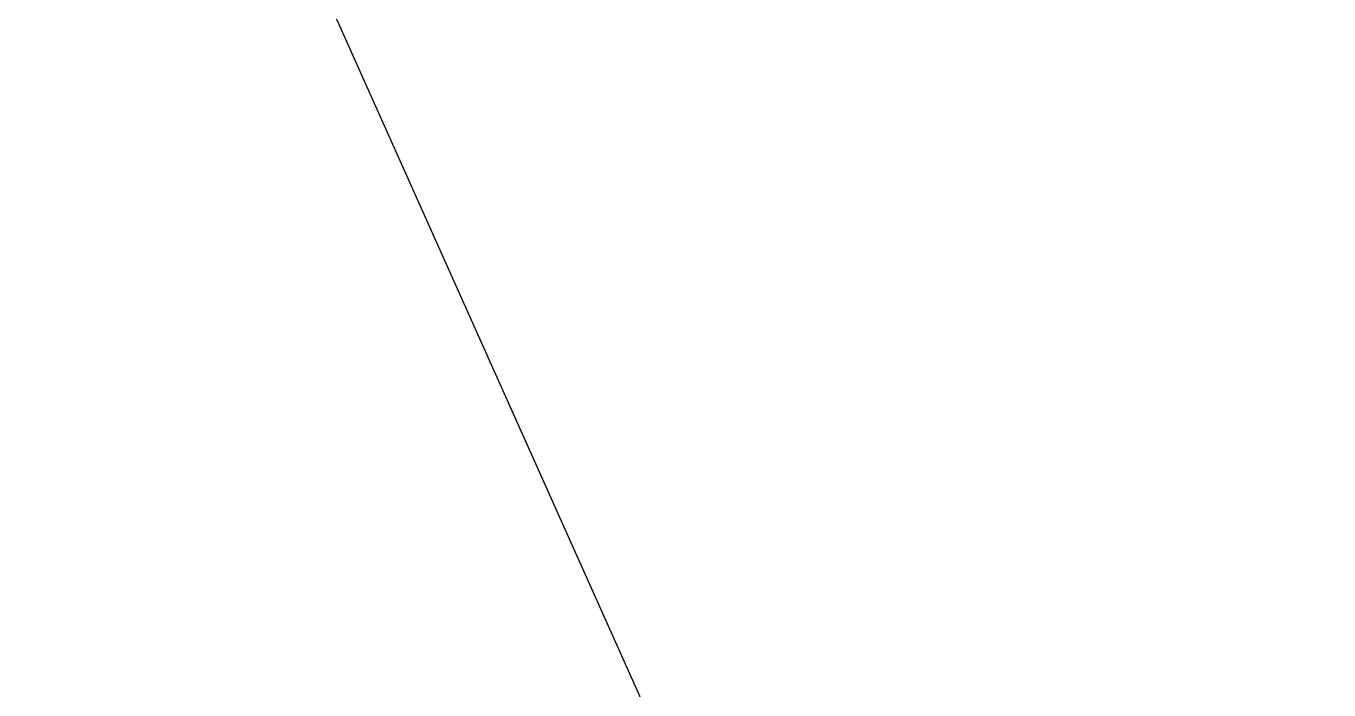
# Model space of a CAD drawing. Header units: metres. Extents: x 9606 to 9900, y 4805 to 4952.
# Drawn here: x 9865.5845 to 9865.956, y 4855.3631 to 4855.5522 of the extents above; entities that cross this region are included whole.
import ezdxf

# ---------------------------------------------------------------- set-up
doc = ezdxf.new("R2010")
doc.units = ezdxf.units.M
doc.header["$LTSCALE"] = 2
doc.layers.add('CARTOUCHE', color=7, linetype='Continuous')
doc.layers.add('LOGO', color=4, linetype='Continuous')

# ---------------------------------------------------------------- blocks, each defined once
blk = doc.blocks.new('A$C715108E3')
at = {"layer": 'LOGO', "color": 131}
for p, q in [((-5.3004, 1.6215), (-5.3004, 1.6215)), ((-5.2498, 1.6215), (-5.2498, 1.6215)), ((-5.1584, 1.6215), (-5.1584, 1.6215)), ((-5.0665, 1.6215), (-5.0665, 1.6215)), ((-4.9745, 1.6215), (-4.9745, 1.6215)), ((-4.8829, 1.6215), (-4.8829, 1.6215)), ((-4.7912, 1.6215), (-4.7912, 1.6215)), ((-4.6992, 1.6215), (-4.6992, 1.6215)), ((-4.6076, 1.6215), (-4.6076, 1.6215)), ((-4.5159, 1.6215), (-4.5159, 1.6215)), ((-4.4243, 1.6215), (-4.4243, 1.6215)), ((-4.3322, 1.6215), (-4.3322, 1.6215)), ((-4.2412, 1.6215), (-4.2412, 1.6215)), ((-4.1491, 1.6215), (-4.1491, 1.6215)), ((-4.0571, 1.6215), (-4.0571, 1.6215)), ((-3.9659, 1.6215), (-3.9659, 1.6215)), ((-5.2596, 1.5302), (-5.2596, 1.5302)), ((-5.2041, 1.5302), (-5.2041, 1.5302)), ((-5.1121, 1.5302), (-5.1121, 1.5302)), ((-5.0208, 1.5302), (-5.0208, 1.5302)), ((-4.929, 1.5302), (-4.929, 1.5302)), ((-4.8369, 1.5302), (-4.8369, 1.5302)), ((-4.7453, 1.5302), (-4.7453, 1.5302)), ((-4.6537, 1.5302), (-4.6537, 1.5302)), ((-4.562, 1.5302), (-4.562, 1.5302)), ((-4.47, 1.5302), (-4.47, 1.5302)), ((-4.3787, 1.5302), (-4.3787, 1.5302)), ((-4.2867, 1.5302), (-4.2867, 1.5302)), ((-4.1947, 1.5302), (-4.1947, 1.5302)), ((-4.1034, 1.5302), (-4.1034, 1.5302)), ((-4.0114, 1.5302), (-4.0114, 1.5302)), ((-3.9196, 1.5302), (-3.9196, 1.5302)), ((-5.2183, 1.4378), (-5.2183, 1.4378)), ((-5.1584, 1.4378), (-5.1584, 1.4378)), ((-5.0665, 1.4378), (-5.0665, 1.4378)), ((-4.9745, 1.4378), (-4.9745, 1.4378)), ((-4.8829, 1.4378), (-4.8829, 1.4378)), ((-4.7912, 1.4378), (-4.7912, 1.4378)), ((-4.6992, 1.4378), (-4.6992, 1.4378)), ((-4.6076, 1.4378), (-4.6076, 1.4378)), ((-4.5159, 1.4378), (-4.5159, 1.4378)), ((-4.4243, 1.4378), (-4.4243, 1.4378)), ((-4.3322, 1.4378), (-4.3322, 1.4378)), ((-4.2412, 1.4378), (-4.2412, 1.4378)), ((-4.1491, 1.4378), (-4.1491, 1.4378)), ((-4.0571, 1.4378), (-4.0571, 1.4378)), ((-3.9659, 1.4378), (-3.9659, 1.4378)), ((-5.1775, 1.3464), (-5.1775, 1.3464)), ((-5.1121, 1.3464), (-5.1121, 1.3464)), ((-5.0208, 1.3464), (-5.0208, 1.3464)), ((-4.929, 1.3464), (-4.929, 1.3464)), ((-4.8369, 1.3464), (-4.8369, 1.3464)), ((-4.7453, 1.3464), (-4.7453, 1.3464)), ((-4.6537, 1.3464), (-4.6537, 1.3464)), ((-4.562, 1.3464), (-4.562, 1.3464)), ((-4.47, 1.3464), (-4.47, 1.3464)), ((-4.3787, 1.3464), (-4.3787, 1.3464)), ((-4.2867, 1.3464), (-4.2867, 1.3464)), ((-4.1947, 1.3464), (-4.1947, 1.3464)), ((-4.1034, 1.3464), (-4.1034, 1.3464)), ((-4.0114, 1.3464), (-4.0114, 1.3464)), ((-3.9196, 1.3464), (-3.9196, 1.3464)), ((-5.1361, 1.2549), (-5.1361, 1.2549)), ((-5.0665, 1.2549), (-5.0665, 1.2549)), ((-4.9745, 1.2549), (-4.9745, 1.2549)), ((-4.8829, 1.2549), (-4.8829, 1.2549)), ((-4.7912, 1.2549), (-4.7912, 1.2549)), ((-4.6992, 1.2549), (-4.6992, 1.2549)), ((-4.6076, 1.2549), (-4.6076, 1.2549)), ((-4.5159, 1.2549), (-4.5159, 1.2549)), ((-4.4243, 1.2549), (-4.4243, 1.2549)), ((-4.3322, 1.2549), (-4.3322, 1.2549)), ((-4.2412, 1.2549), (-4.2412, 1.2549)), ((-4.1491, 1.2549), (-4.1491, 1.2549)), ((-4.0571, 1.2549), (-4.0571, 1.2549)), ((-3.9659, 1.2549), (-3.9659, 1.2549)), ((-5.0946, 1.1625), (-5.0946, 1.1625)), ((-5.0208, 1.1625), (-5.0208, 1.1625)), ((-4.929, 1.1625), (-4.929, 1.1625)), ((-4.8369, 1.1625), (-4.8369, 1.1625)), ((-4.7453, 1.1625), (-4.7453, 1.1625)), ((-4.6537, 1.1625), (-4.6537, 1.1625)), ((-4.562, 1.1625), (-4.562, 1.1625)), ((-4.47, 1.1625), (-4.47, 1.1625)), ((-4.3787, 1.1625), (-4.3787, 1.1625)), ((-4.2867, 1.1625), (-4.2867, 1.1625)), ((-4.1947, 1.1625), (-4.1947, 1.1625)), ((-4.1034, 1.1625), (-4.1034, 1.1625)), ((-4.0114, 1.1625), (-4.0114, 1.1625)), ((-3.9196, 1.1625), (-3.9196, 1.1625)), ((-5.054, 1.0714), (-5.054, 1.0714)), ((-4.9745, 1.0714), (-4.9745, 1.0714)), ((-4.8829, 1.0714), (-4.8829, 1.0714)), ((-4.7912, 1.0714), (-4.7912, 1.0714)), ((-4.6992, 1.0714), (-4.6992, 1.0714)), ((-4.6076, 1.0714), (-4.6076, 1.0714)), ((-4.5159, 1.0714), (-4.5159, 1.0714)), ((-4.4243, 1.0714), (-4.4243, 1.0714)), ((-4.3322, 1.0714), (-4.3322, 1.0714)), ((-4.2412, 1.0714), (-4.2412, 1.0714)), ((-4.1491, 1.0714), (-4.1491, 1.0714)), ((-4.0571, 1.0714), (-4.0571, 1.0714)), ((-3.9659, 1.0714), (-3.9659, 1.0714)), ((-5.0127, 0.9798), (-5.0127, 0.9798)), ((-4.929, 0.9798), (-4.929, 0.9798)), ((-4.8369, 0.9798), (-4.8369, 0.9798)), ((-4.7453, 0.9798), (-4.7453, 0.9798)), ((-4.6537, 0.9798), (-4.6537, 0.9798)), ((-4.562, 0.9798), (-4.562, 0.9798)), ((-4.47, 0.9798), (-4.47, 0.9798)), ((-4.3787, 0.9798), (-4.3787, 0.9798)), ((-4.2867, 0.9798), (-4.2867, 0.9798)), ((-4.1947, 0.9798), (-4.1947, 0.9798)), ((-4.1034, 0.9798), (-4.1034, 0.9798)), ((-4.0114, 0.9798), (-4.0114, 0.9798)), ((-3.9196, 0.9798), (-3.9196, 0.9798)), ((-4.9721, 0.8874), (-4.9721, 0.8874)), ((-4.8829, 0.8874), (-4.8829, 0.8874)), ((-4.7912, 0.8874), (-4.7912, 0.8874)), ((-4.6992, 0.8874), (-4.6992, 0.8874)), ((-4.6076, 0.8874), (-4.6076, 0.8874)), ((-4.5159, 0.8874), (-4.5159, 0.8874)), ((-4.4243, 0.8874), (-4.4243, 0.8874)), ((-4.3322, 0.8874), (-4.3322, 0.8874)), ((-4.2412, 0.8874), (-4.2412, 0.8874)), ((-4.1491, 0.8874), (-4.1491, 0.8874)), ((-4.0571, 0.8874), (-4.0571, 0.8874)), ((-3.9659, 0.8874), (-3.9659, 0.8874)), ((-4.9305, 0.7961), (-4.9305, 0.7961)), ((-4.929, 0.7961), (-4.929, 0.7961)), ((-4.8369, 0.7961), (-4.8369, 0.7961)), ((-4.7453, 0.7961), (-4.7453, 0.7961)), ((-4.6537, 0.7961), (-4.6537, 0.7961)), ((-4.562, 0.7961), (-4.562, 0.7961)), ((-4.47, 0.7961), (-4.47, 0.7961)), ((-4.3787, 0.7961), (-4.3787, 0.7961)), ((-4.2867, 0.7961), (-4.2867, 0.7961)), ((-4.1947, 0.7961), (-4.1947, 0.7961)), ((-4.1034, 0.7961), (-4.1034, 0.7961)), ((-4.0114, 0.7961), (-4.0114, 0.7961)), ((-3.9196, 0.7961), (-3.9196, 0.7961)), ((-4.89, 0.7047), (-4.89, 0.7047)), ((-4.8829, 0.7047), (-4.8829, 0.7047)), ((-4.7912, 0.7047), (-4.7912, 0.7047)), ((-4.6992, 0.7047), (-4.6992, 0.7047)), ((-4.6076, 0.7047), (-4.6076, 0.7047)), ((-4.5159, 0.7047), (-4.5159, 0.7047)), ((-4.4243, 0.7047), (-4.4243, 0.7047)), ((-4.3322, 0.7047), (-4.3322, 0.7047)), ((-4.2412, 0.7047), (-4.2412, 0.7047)), ((-4.1491, 0.7047), (-4.1491, 0.7047)), ((-4.0571, 0.7047), (-4.0571, 0.7047)), ((-3.9659, 0.7047), (-3.9659, 0.7047))]:
    blk.add_line(p, q, dxfattribs=at)
blk.add_lwpolyline([(4.8497, -5.4935), (3.9051, -3.7588), (-0.4601, -3.2749), (1.2763, -0.8417), (0, 0), (-1.7101, -2.322), (-3.5228, 1.6324), (-4.3907, 1.9382), (-5.4878, 2.0402), (-2.8588, -3.8274), (-4.4672, -5.9198), (-4.8244, -3.2921), (-5.1561, -2.8832), (-5.6923, -1.5053), (-6.7131, -2.8584), (-7.4026, -1.3018), (-8.4999, -2.7561), (-7.811, -4.4145), (-9.1641, -6.2255)], dxfattribs=at)
blk = doc.blocks.new('A$C581E6685')
at = {"layer": 'CARTOUCHE'}
blk.add_blockref('A$C715108E3', (-31.6739, 36.3189), dxfattribs=at)

msp = doc.modelspace()

# ---------------------------------------------------------------- block references
at = {"layer": 'CARTOUCHE', "xscale": 0.2, "yscale": 0.2, "zscale": 0.2}
msp.add_blockref('A$C581E6685', (9873.0705, 4847.96026), dxfattribs=at)

doc.saveas('drawing.dxf')
